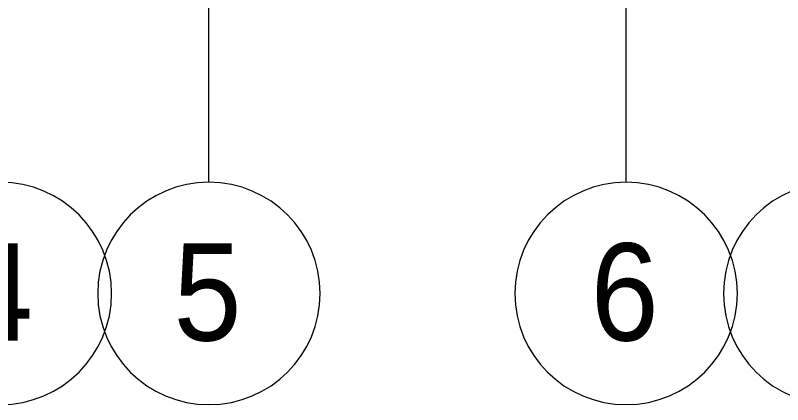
# Model space of a CAD drawing. Header units: millimetres. Extents: x -164500 to 426394, y -23753 to 102118.
# Drawn here: x 161390 to 166908, y -3507 to -706 of the extents above; entities that cross this region are included whole.
import ezdxf

# ---------------------------------------------------------------- set-up
doc = ezdxf.new("R2010")
doc.units = ezdxf.units.MM
doc.layers.add('Оси', color=7, linetype='Continuous', lineweight=9)
doc.layers.add('Оси-1', color=7, linetype='Continuous', lineweight=20)
doc.styles.add('Arial', font='arial.ttf', dxfattribs={"width": 0.9, "height": 700})

# ---------------------------------------------------------------- blocks, each defined once
blk = doc.blocks.new('Ось сетки - D8-29747960-Объем проектирования 2 этажа')
at = {"layer": 'Оси-1'}
for start, end in [(360, 180), (180, 360)]:
    blk.add_arc((0, 0), 4, start, end, dxfattribs=at)

msp = doc.modelspace()

# ---------------------------------------------------------------- linework, layer by layer
at = {"layer": 'Оси'}
for points in [[(162782.123, -1907.2), (162782.123, 3092.8), (162782.123, 22397.13), (162782.123, 27397.13)], [(165782.123, -1907.2), (165782.123, 3092.8), (165782.123, 22397.13), (165782.123, 27397.13)]]:
    msp.add_lwpolyline(points, dxfattribs=at)

# ---------------------------------------------------------------- block references
at = {"layer": 'Оси-1', "xscale": 199.9999999999999, "yscale": 199.9999999999999, "zscale": 199.9999999999999}
for p in [(161282.123, -2707.2), (162782.123, -2707.2), (165782.123, -2707.2), (167282.123, -2707.2)]:
    msp.add_blockref('Ось сетки - D8-29747960-Объем проектирования 2 этажа', p, dxfattribs=at)

# ---------------------------------------------------------------- texts
at = {"layer": 'Оси', "char_height": 700, "width": 606.07575, "attachment_point": 1, "style": 'Arial'}
for s, insert in [('\\fArial|b0|i0|c204|p34|;\\W.9;4', (161027.091, -2345.907)), ('\\fArial|b0|i0|c204|p34|;\\W.9;5', (162527.091, -2345.907)), ('\\fArial|b0|i0|c204|p34|;\\W.9;6', (165527.091, -2345.907))]:
    msp.add_mtext(s, dxfattribs=dict(at, insert=insert))

doc.saveas('drawing.dxf')
